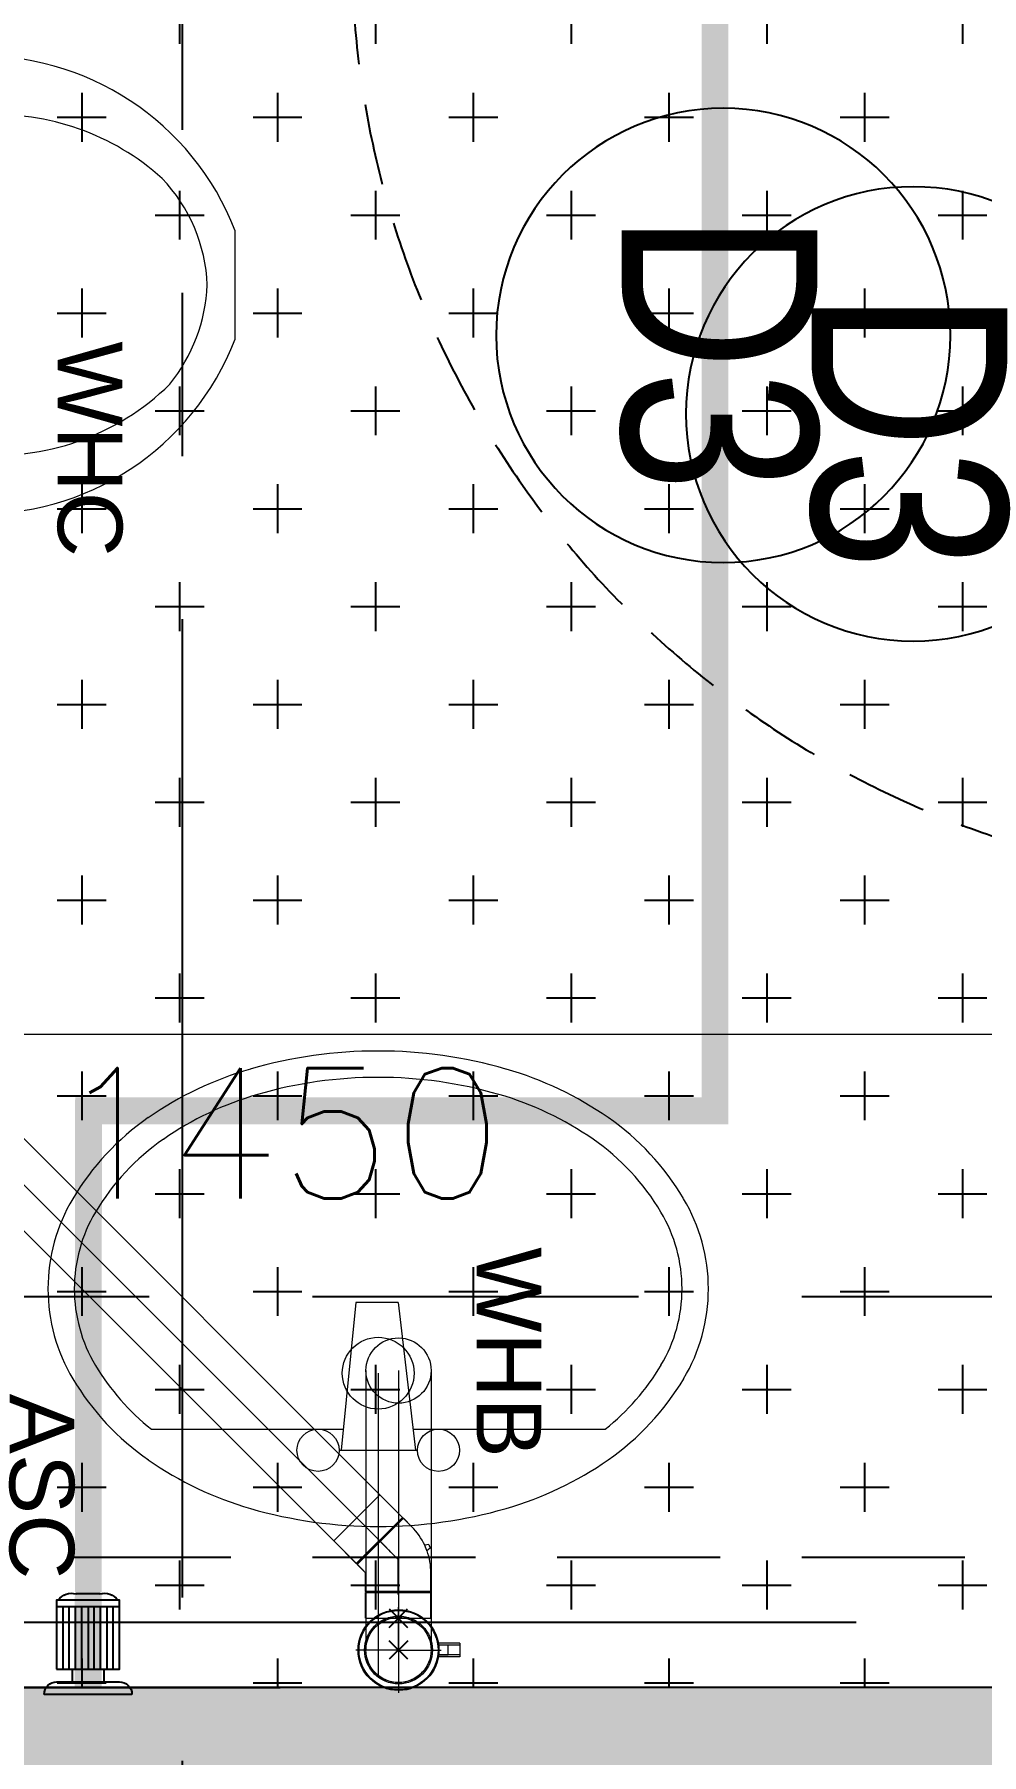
# Model space of a CAD drawing. Header units: millimetres. Extents: x -414464 to 1686, y -90036 to 108605.
# Drawn here: x -100505 to -99779, y -62516 to -61198 of the extents above; entities that cross this region are included whole.
import ezdxf
from ezdxf.enums import TextEntityAlignment as Align

# ---------------------------------------------------------------- set-up
doc = ezdxf.new("R2010")
doc.units = ezdxf.units.MM
doc.header["$LTSCALE"] = 1000
doc.header["$MEASUREMENT"] = 0
for name, pattern in [('$1$AUDIT_D_120904163729-0', [0]), ('$36$HIDDEN', [0.375, 0.25, -0.125]), ('2BHK-A - BACK$1$( Hidden )', [0.375, 0.25, -0.125]), ('2BHK-A - BACK$1$HIDDEN', [0.375, 0.25, -0.125]), ('AUDIT_D_120904163729-0', [0]), ('T8(T9 IS SIMILAR) - DIMENSION & TEXTING$1$1', [0]), ('T8(T9 IS SIMILAR) - DIMENSION & TEXTING$1$AUDIT_D_120904163729-0', [0]), ('T8(T9 IS SIMILAR) - DIMENSION & TEXTING$1$CENTERX2', [101.6, 63.5, -12.7, 12.7, -12.7]), ('T8(T9 IS SIMILAR) - DIMENSION & TEXTING$1$HIDDEN', [0.375, 0.25, -0.125]), ('T8_REFUGE COLUMNS$1$CENTER2', [1.125, 0.75, -0.125, 0.125, -0.125])]:
    doc.linetypes.add(name, pattern=pattern)
doc.layers.get('0').update_dxf_attribs({"linetype": 'AUDIT_D_120904163729-0'})
for name, color, linetype in [('$0$A-HATCH -160', 251, '$1$AUDIT_D_120904163729-0'), ('$21$A-DIMENSIONS', 2, '$36$HIDDEN'), ('2BHK-A - BACK$1$A-TOI SUNK 50MM', 8, 'Continuous'), ('2BHK-A - BACK$1$a-window-no', 125, 'Continuous'), ('2BHK-A - BACK$1$LEDGE WALL', 5, 'Continuous'), ('a-rcc', 3, 'Continuous'), ('T8(T9 IS SIMILAR) - DIMENSION & TEXTING$1$A-DIMENSIONS', 2, 'T8(T9 IS SIMILAR) - DIMENSION & TEXTING$1$HIDDEN'), ('T8(T9 IS SIMILAR) - DIMENSION & TEXTING$1$A-PLUMBING', 7, 'T8(T9 IS SIMILAR) - DIMENSION & TEXTING$1$AUDIT_D_120904163729-0'), ('T8(T9 IS SIMILAR) - DIMENSION & TEXTING$1$a-window-no', 125, 'Continuous'), ('T8(T9 IS SIMILAR) - DIMENSION & TEXTING$1$KITCHEN BLOCK', 255, 'Continuous'), ('T8(T9 IS SIMILAR) - DIMENSION & TEXTING$1$U-TI-BOILER', 1, 'T8(T9 IS SIMILAR) - DIMENSION & TEXTING$1$1'), ('T8(T9 IS SIMILAR) - DIMENSION & TEXTING$1$U-TI-TEXT', 7, 'Continuous'), ('T8(T9 IS SIMILAR) - DIMENSION & TEXTING$1$U-TI-WS', 5, 'Continuous'), ('T8(T9 IS SIMILAR)$1$$6$a-beam 2', 50, 'Continuous'), ('T8_REFUGE COLUMNS$1$A-CENTERLINE', 193, 'T8_REFUGE COLUMNS$1$CENTER2'), ('T8_REFUGE COLUMNS$1$A-RCC COLS', 3, 'Continuous'), ('T8_TYPICAL COLUMNS$1$A-RCC COLS', 3, 'Continuous')]:
    doc.layers.add(name, color=color, linetype=linetype)
for name, color, linetype, lineweight in [('2BHK-A - BACK$1$a-TOI-fixtures', 251, 'Continuous', 0), ('T8(T9 IS SIMILAR) - DIMENSION & TEXTING$1$pl-50dia waste pie', 6, 'Continuous', 0), ('T8(T9 IS SIMILAR) - DIMENSION & TEXTING$1$pl-50dia waste pipe1', 6, 'Continuous', 0), ('T8(T9 IS SIMILAR)$1$D&W', 8, 'Continuous', 25)]:
    doc.layers.add(name, color=color, linetype=linetype, lineweight=lineweight)
doc.layers.add('T8(T9 IS SIMILAR) - DIMENSION & TEXTING$1$GEB-BEZUG', color=2, linetype='Continuous', lineweight=25, true_color=0xffff00)
doc.layers.add('T8_REFUGE COLUMNS$1$COL-HATCH', color=7, linetype='Continuous', lineweight=25, true_color=0xa3a3a3)
doc.styles.add('2BHK-A - BACK$1$LODHA STANDERD', font='sanss___.ttf')
doc.styles.add('T8(T9 IS SIMILAR) - DIMENSION & TEXTING$1$arial', font='sanss___.ttf')
doc.styles.add('T8(T9 IS SIMILAR) - DIMENSION & TEXTING$1$LODHA STANDERD', font='sanss___.ttf')
doc.styles.add('T8(T9 IS SIMILAR) - DIMENSION & TEXTING$1$Romans 1', font='romans.shx', dxfattribs={"height": 100})
doc.dimstyles.new('T8(T9 IS SIMILAR) - DIMENSION & TEXTING$1$ALPINE S', dxfattribs={"dimscale": 0, "dimtxt": 100, "dimasz": 75, "dimexe": 0, "dimexo": 0, "dimgap": 75, "dimtad": 1, "dimdec": 0, "dimzin": 0, "dimdsep": 46, "dimtxsty": 'T8(T9 IS SIMILAR) - DIMENSION & TEXTING$1$Romans 1', "dimblk": 'T8(T9 IS SIMILAR) - DIMENSION & TEXTING$1$_ArchTick', "dimcen": 0.09, "dimclrd": 256, "dimclre": 256, "dimclrt": 7, "dimadec": 0, "dimazin": 0, "dimtfac": 1, "dimtdec": 0, "dimtofl": 0, "dimtmove": 1, "dimatfit": 0, "dimldrblk": 'T8(T9 IS SIMILAR) - DIMENSION & TEXTING$1$_Open90', "dimfxl": 1, "dimtolj": 1, "dimtzin": 0, "dimarcsym": 0})

# ---------------------------------------------------------------- blocks, each defined once
blk = doc.blocks.new('T8_REFUGE COLUMNS')
at = {"layer": 'T8_REFUGE COLUMNS$1$COL-HATCH', "linetype": 'ByBlock'}
h = blk.add_hatch(color=256, dxfattribs=at)
h.dxf.hatch_style = 1
h.paths.add_polyline_path([(1202942.1, -5706299.9), (1202692.1, -5706299.9), (1202692.1, -5708099.9), (1202942.1, -5708099.9)])
at = {"layer": 'T8_REFUGE COLUMNS$1$A-CENTERLINE'}
for p, q in [((1202642.1, -5728808.5), (1202642.1, -5698573.6)), ((1217248.2, -5707199.9), (1182156.9, -5707199.9))]:
    blk.add_line(p, q, dxfattribs=at)
at = {"layer": 'T8_REFUGE COLUMNS$1$A-RCC COLS', "linetype": 'ByBlock'}
blk.add_lwpolyline([(1202942.1, -5706299.9), (1202692.1, -5706299.9), (1202692.1, -5708099.9), (1202942.1, -5708099.9)], close=True, dxfattribs=at)
blk = doc.blocks.new('T8_TYPICAL COLUMNS')
at = {"layer": 'T8_TYPICAL COLUMNS$1$A-RCC COLS', "linetype": 'ByBlock'}
blk.add_blockref('T8_REFUGE COLUMNS', (0, 0), dxfattribs=at)
blk = doc.blocks.new('2BHK-A - BACK$1$WINDOW TAG')
at = {"layer": '2BHK-A - BACK$1$a-window-no'}
blk.add_circle((0, 0), 174.1, dxfattribs=at)
at = {"layer": '2BHK-A - BACK$1$a-window-no', "style": '2BHK-A - BACK$1$LODHA STANDERD'}
blk.add_attdef('WINDOW', text='', height=150, dxfattribs=at).set_placement((11.3, 2.8), align=Align.MIDDLE_CENTER)
blk = doc.blocks.new('2BHK-A - BACK$1$WB1')
at = {"color": 0, "linetype": 'ByBlock', "ltscale": 1000}
for p, q in [((190074.4, -1779394.5), (190063, -1779507.9)), ((190106.8, -1779394.5), (190119.9, -1779507.9)), ((189917.5, -1779491.7), (190064.6, -1779491.7)), ((190118, -1779491.7), (190265.4, -1779491.7)), ((190061.5, -1779507.9), (190121.4, -1779507.9))]:
    blk.add_line(p, q, dxfattribs=at)
at = {"color": 0, "linetype": 'ByBlock'}
blk.add_line((190106.8, -1779394.5), (190074.4, -1779394.5), dxfattribs=at)
for centre, major_axis, start_param, end_param in [((190091.4, -1779555.7), (-92.6, 341.5), 6.018375, 6.298924), ((190091.4, -1779555.7), (-92.6, 341.5), 5.737826, 6.018375), ((190067.1, -1779471.3), (-69.6, 256.7), 0.015739, 0.342992), ((190115.8, -1779471.3), (-69.6, 256.7), 5.410573, 5.737826), ((190091.4, -1779555.7), (-87.3, 322), 6.018375, 6.298924), ((190091.4, -1779555.7), (-87.3, 322), 5.737826, 6.018375), ((190067.1, -1779471.3), (-64.3, 237.2), 0.015739, 0.342992), ((190115.8, -1779471.3), (-64.3, 237.2), 5.410573, 5.737826), ((190030, -1779417.8), (-52.6, 193.9), 0.342992, 0.768932), ((190152.9, -1779417.8), (-52.6, 193.9), 4.984633, 5.410573), ((190030, -1779417.8), (-47.3, 174.4), 0.342992, 0.768932), ((190152.9, -1779417.8), (-47.3, 174.4), 4.984633, 5.410573), ((189973.2, -1779384.1), (-35.3, 130.2), 0.768932, 1.305986), ((189973.2, -1779384.1), (-30, 110.7), 0.768932, 1.305986), ((190209.6, -1779384.1), (-30, 110.7), 4.447579, 4.984633), ((190209.6, -1779384.1), (-35.3, 130.2), 4.447579, 4.984633), ((189973.2, -1779384.1), (-35.3, 130.2), 1.305986, 1.84304), ((189973.2, -1779384.1), (-30, 110.7), 1.305986, 1.84304), ((190209.6, -1779384.1), (-30, 110.7), 3.910525, 4.447579), ((190209.6, -1779384.1), (-35.3, 130.2), 3.910525, 4.447579), ((190030, -1779350.3), (-47.3, 174.4), 1.84304, 2.20494), ((190152.9, -1779350.3), (-47.3, 174.4), 3.548625, 3.910525), ((190030, -1779350.3), (-52.6, 193.9), 1.84304, 2.268981), ((190152.9, -1779350.3), (-52.6, 193.9), 3.484585, 3.910525), ((190045.3, -1779507.9), (-4.2, 15.6), 6.018375, 12.30156), ((190137.6, -1779507.9), (-4.2, 15.6), 6.018375, 12.30156), ((190067.1, -1779296.9), (-69.6, 256.7), 2.268981, 2.596234), ((190115.8, -1779296.9), (-69.6, 256.7), 3.157331, 3.484585), ((190091.4, -1779212.5), (-92.6, 341.5), 2.596234, 2.876783), ((190091.4, -1779212.5), (-92.6, 341.5), 2.876783, 3.157331)]:
    blk.add_ellipse(centre, major_axis=major_axis, ratio=1, start_param=start_param, end_param=end_param, dxfattribs=at)
blk = doc.blocks.new('2BHK-A - BACK$1$EWC 1-flat-3')
at = {"color": 0, "linetype": 'ByBlock', "ltscale": 1.5}
blk.add_line((130.9, 0), (-130.9, 0), dxfattribs=at)
for points in [[(-130.9, 0, -0.055103), (-175.3, 336.2, -0.321827), (-41.6, 540), (41.6, 540, -0.321827), (175.3, 336.2, -0.055103), (130.9, 0, -27.681239)], [(-13.2, 214.3, -0.391448), (-129.3, 337.7, -0.224585), (-76.1, 489.9, -0.160675), (0, 518.7, -0.183016), (81.6, 484.1, -0.201424), (130, 346.4, -0.474507), (-13.2, 214.3, -2.927417)], [(-9.5, 290.2), (9.5, 290.2, 0.414214), (18.9, 299.7), (18.9, 337.6, 0.5), (-18.9, 337.6), (-18.9, 299.7, 0.414214), (-9.5, 290.2, 0.530498)]]:
    blk.add_lwpolyline(points, format="xyb", dxfattribs=at)
at = {"color": 0, "linetype": 'ByBlock'}
blk.add_lwpolyline([(-59.2, 0), (-59.2, 18.9), (59.2, 18.9), (59.2, 0)], close=True, dxfattribs=at)
at = {"color": 0, "linetype": 'ByBlock', "ltscale": 1.5}
for centre in [(-59.2, 151.6), (59.2, 151.6)]:
    blk.add_circle(centre, 8.31, dxfattribs=at)
blk = doc.blocks.new('2BHK-A - BACK')
at = {"layer": '2BHK-A - BACK$1$A-TOI SUNK 50MM'}
h = blk.add_hatch(dxfattribs=at)
h.set_pattern_fill('CROSS', color=256, scale=300, style=0)
h.set_pattern_definition([(9e-15, (54492.616, 14881.46), (75, 75), [37.5, -112.5]), (90, (54511.366, 14862.71), (-75, 75), [37.5, -112.5])])
h.paths.add_polyline_path([(1196642.1, -5706399.9), (1199092.2, -5706399.9), (1199092.2, -5707849.9), (1196642.1, -5707849.9)])
h.paths.add_polyline_path([(1202691.8, -5706399.9), (1200442.1, -5706399.9), (1200442.1, -5707850.3), (1202692.3, -5707850.3)])
at = {"color": 0, "linetype": '2BHK-A - BACK$1$( Hidden )', "ltscale": 0.25}
blk.add_arc((1201355.7, -5706349.4, 0.6), 721.1, 272.373, 359.9653, dxfattribs=at)
at = {"layer": '2BHK-A - BACK$1$A-TOI SUNK 50MM'}
blk.add_lwpolyline([(1202691.8, -5706399.9), (1200442.1, -5706399.9), (1200442.1, -5707850.3), (1202692.3, -5707850.3)], close=True, dxfattribs=at)
at = {"layer": '2BHK-A - BACK$1$a-TOI-fixtures', "color": 1}
blk.add_line((1202191.5, -5706399.9), (1202191.5, -5707850.3), dxfattribs=at)
at = {"layer": '2BHK-A - BACK$1$a-TOI-fixtures', "extrusion": (-3.53358e-09, -2.53027e-07, 1)}
blk.add_line((1202451.2, -5707049.9), (1202682.8, -5707049.8, 0), dxfattribs=at)
blk.add_circle((1202451.2, -5707049.9, 1.4), 27.5, dxfattribs=at)
at = {"layer": '2BHK-A - BACK$1$LEDGE WALL', "linetype": '2BHK-A - BACK$1$HIDDEN', "ltscale": 0.5}
blk.add_line((1202592.3, -5707850.3), (1202592.3, -5706399.9), dxfattribs=at)
at = {"layer": '2BHK-A - BACK$1$a-TOI-fixtures', "rotation": 90.00828808660657}
blk.add_blockref('2BHK-A - BACK$1$WB1', (-576970.1, -5897398.7, 0), dxfattribs=at)
at = {"layer": '2BHK-A - BACK$1$a-TOI-fixtures', "extrusion": (0, 0, -1), "zscale": -1}
blk.add_blockref('2BHK-A - BACK$1$EWC 1-flat-3', (-1201617.1, -5707699.6), dxfattribs=at)
at = {"layer": '2BHK-A - BACK$1$a-window-no'}
ref = blk.add_blockref('2BHK-A - BACK$1$WINDOW TAG', (1201715.9, -5706639.9), dxfattribs=dict(at, xscale=-1, rotation=180))
ref.add_attrib('WINDOW', 'D3', dxfattribs={"height": 150, "style": '2BHK-A - BACK$1$LODHA STANDERD', "width": 0.8}).set_placement((1201728.5, -5706642.7), align=Align.MIDDLE_CENTER)
blk = doc.blocks.new('T8(T9 IS SIMILAR) - DIMENSION & TEXTING$1$WINDOW TAG')
at = {"layer": 'T8(T9 IS SIMILAR) - DIMENSION & TEXTING$1$a-window-no'}
blk.add_circle((0, 0), 174.1, dxfattribs=at)
at = {"layer": 'T8(T9 IS SIMILAR) - DIMENSION & TEXTING$1$a-window-no', "style": 'T8(T9 IS SIMILAR) - DIMENSION & TEXTING$1$LODHA STANDERD'}
blk.add_attdef('WINDOW', text='', height=150, dxfattribs=at).set_placement((11.3, 2.8), align=Align.MIDDLE_CENTER)
blk = doc.blocks.new('T8(T9 IS SIMILAR) - DIMENSION & TEXTING$1$_ArchTick')
at = {"color": 0, "linetype": 'ByBlock', "const_width": 0.15}
blk.add_lwpolyline([(-0.5, -0.5), (0.5, 0.5)], dxfattribs=at)
blk = doc.blocks.new('*D1508')
at = {"layer": 'T8(T9 IS SIMILAR) - DIMENSION & TEXTING$1$A-DIMENSIONS', "lineweight": -2, "transparency": 16777216}
blk.add_line((1202392.3, -5707850.3), (1202392.3, -5706400.7), dxfattribs=at)
at = {"layer": 'T8(T9 IS SIMILAR) - DIMENSION & TEXTING$1$A-DIMENSIONS', "linetype": 'ByBlock', "lineweight": -2, "transparency": 16777216, "xscale": 75, "yscale": 75, "zscale": 75}
for p, rotation in [((1202392.3, -5706400.7), 90), ((1202392.3, -5707850.3), 270)]:
    blk.add_blockref('T8(T9 IS SIMILAR) - DIMENSION & TEXTING$1$_ArchTick', p, dxfattribs=dict(at, rotation=rotation))
at = {"layer": 'T8(T9 IS SIMILAR) - DIMENSION & TEXTING$1$A-DIMENSIONS', "color": 7, "linetype": 'ByBlock', "transparency": 16777216, "insert": (1202267.3, -5707125.5), "char_height": 100, "attachment_point": 5, "rotation": 90, "style": 'T8(T9 IS SIMILAR) - DIMENSION & TEXTING$1$Romans 1'}
blk.add_mtext('\\A1;1450', dxfattribs=at)
blk = doc.blocks.new('T8(T9 IS SIMILAR) - DIMENSION & TEXTING$1$_Open90')
at = {"color": 0, "linetype": 'ByBlock', "lineweight": -2}
for p, q in [((-0.5, 0.5), (0, 0)), ((0, 0), (-1, 0)), ((0, 0), (-0.5, -0.5))]:
    blk.add_line(p, q, dxfattribs=at)
blk = doc.blocks.new('T8(T9 IS SIMILAR) - DIMENSION & TEXTING$1$Einfügepunkt')
at = {"layer": 'T8(T9 IS SIMILAR) - DIMENSION & TEXTING$1$GEB-BEZUG'}
for p, q in [((-7.1, -7.1), (7.1, 7.1)), ((-7.1, 7.1), (7.1, -7.1))]:
    blk.add_line(p, q, dxfattribs=at)
blk = doc.blocks.new('T8(T9 IS SIMILAR) - DIMENSION & TEXTING$1$361.771.16.1_G')
at = {"lineweight": 13, "ltscale": 25}
for p, q in [((0, 0), (0, 32.8)), ((-47, 5.2), (-30.6, 5.2)), ((-47, -5.2), (-47, 5.2)), ((-47, 3.7), (-30.8, 3.7)), ((-38, 3.7), (-38, -3.8)), ((-30.8, 3.7), (-38, 3.7)), ((-47, -3.7), (-30.8, -3.7)), ((-47, -5.2), (-30.6, -5.2)), ((-38, -3.8), (-30.8, -3.8)), ((0, 0), (-32.8, 0)), ((0, 0), (0, -32.8)), ((0, 0), (32.8, 0))]:
    blk.add_line(p, q, dxfattribs=at)
for radius in [31, 30.3, 26, 25]:
    blk.add_circle((0, 0), radius, dxfattribs=at)
blk.add_blockref('T8(T9 IS SIMILAR) - DIMENSION & TEXTING$1$Einfügepunkt', (0, 0), dxfattribs=at)
blk = doc.blocks.new('T8(T9 IS SIMILAR) - DIMENSION & TEXTING$1$361.045.16.1_A')
at = {"ltscale": 25}
for p, q in [((-49.5, 14.1), (-14.1, 49.5)), ((3.2, 32.2), (-14.1, 49.5)), ((3.2, 32.2), (-32.2, -3.2)), ((-31.5, -3.9), (3.9, 31.5)), ((3.2, 31.5), (-31.5, -3.2)), ((3.2, 31.5), (3.2, 32.2)), ((3.2, 31.5), (3.9, 31.5)), ((10.4, 25), (3.9, 31.5)), ((-32.2, -3.2), (-49.5, 14.1)), ((-13.8, 13.8), (-15.6, 15.6)), ((0, 0), (-13.8, 13.8)), ((-5.6, 5.6), (-7.3, 7.3)), ((0, -10.4), (0, 0)), ((23.4, 11.3), (20.3, 10.9)), ((24.5, 8.5), (22, 6.6)), ((23.4, 11.3), (24.5, 8.5)), ((-31.5, -3.2), (-32.2, -3.2)), ((-31.5, -3.2), (-31.5, -3.9)), ((-25, -10.4), (-31.5, -3.9)), ((-25, -24.5), (-25, -10.4)), ((0, -24.5), (0, -10.4)), ((25, -24.5), (25, -10.4)), ((-24.5, -25), (-25, -24.5)), ((25, -24.5), (-25, -24.5)), ((-24.5, -25), (-25, -25.5)), ((-25, -45), (-25, -25.5)), ((-25, -25.5), (25, -25.5)), ((-24.5, -25), (24.5, -25)), ((0, -27), (0, -24.5)), ((24.5, -25), (25, -24.5)), ((24.5, -25), (25, -25.5)), ((25, -45), (25, -25.5)), ((-25, -45), (25, -45)), ((0, -45), (-2.5, -45)), ((0, -45), (0, -42.5)), ((0, -45), (0, -47.5)), ((0, -45), (2.5, -45))]:
    blk.add_line(p, q, dxfattribs=at)
for start, end in [(25.1575, 45), (0, 19.8425)]:
    blk.add_arc((-25, -10.4), 50, start, end, dxfattribs=at)
blk.add_open_spline([(22, 6.6), (22, 6.6), (22, 6.6), (22, 6.8), (21.9, 6.9), (21.8, 7.2), (21.7, 7.4), (21.5, 7.8), (21.4, 8), (21.3, 8.3), (21.2, 8.5), (21.1, 8.8), (21, 8.9), (20.9, 9.3), (20.8, 9.4), (20.7, 9.8), (20.6, 10.1), (20.4, 10.5), (20.4, 10.6), (20.3, 10.8), (20.3, 10.9), (20.3, 10.9)], degree=3, knots=[-0.7326885, -0.7326885, -0.7326885, -0.7326885, -0.6703276, -0.6703276, -0.5851203, -0.5851203, -0.4924215, -0.4924215, -0.4253679, -0.4253679, -0.3759063, -0.3759063, -0.3289293, -0.3289293, -0.2716255, -0.2716255, -0.1856359, -0.1856359, -0.0935578, -0.0935578, 0, 0, 0, 0], dxfattribs=at)
blk.add_blockref('T8(T9 IS SIMILAR) - DIMENSION & TEXTING$1$Einfügepunkt', (0, -45), dxfattribs=at)
blk = doc.blocks.new('T8(T9 IS SIMILAR) - DIMENSION & TEXTING$1$ASC')
at = {"layer": 'T8(T9 IS SIMILAR) - DIMENSION & TEXTING$1$U-TI-BOILER'}
for points in [[(631187.54005, 41364.6471), (631187.55365, 41364.6471)], [(631187.56485, 41364.6039), (631187.52885, 41364.6039), (631187.52885, 41364.6399), (631187.52885, 41364.6435), (631187.56485, 41364.6435), (631187.56485, 41364.6039)], [(631187.56485, 41364.6399), (631187.52885, 41364.6399)], [(631187.53245, 41364.6039), (631187.53245, 41364.6399)], [(631187.53605, 41364.6399), (631187.53605, 41364.6039)], [(631187.53965, 41364.6039), (631187.53965, 41364.6399)], [(631187.54325, 41364.6039), (631187.54325, 41364.6399)], [(631187.54685, 41364.6399), (631187.54685, 41364.6039)], [(631187.55045, 41364.6039), (631187.55045, 41364.6399)], [(631187.55405, 41364.6039), (631187.55405, 41364.6399)], [(631187.55765, 41364.6039), (631187.55765, 41364.6399)], [(631187.56125, 41364.6399), (631187.56125, 41364.6039)], [(631187.56485, 41364.5967), (631187.52885, 41364.5967)], [(631187.53785, 41364.6039), (631187.53785, 41364.5967)], [(631187.55585, 41364.5967), (631187.55585, 41364.6039)], [(631187.52165, 41364.5895), (631187.57205, 41364.5895)]]:
    blk.add_lwpolyline(points, dxfattribs=at)
for centre, radius, start, end in [((631187.53736, 41364.6384), 0.00911, 72.81975, 145.94062), ((631187.55634, 41364.6384), 0.00911, 34.05939, 107.18025), ((631187.52885, 41364.5895), 0.0072, 90, 180), ((631187.56485, 41364.5895), 0.0072, 0, 90)]:
    blk.add_arc(centre, radius, start, end, dxfattribs=at)
blk = doc.blocks.new('T8(T9 IS SIMILAR) - DIMENSION & TEXTING$1$A$C77D62699')
at = {"layer": 'T8(T9 IS SIMILAR) - DIMENSION & TEXTING$1$pl-50dia waste pipe1'}
for p, q in [((-5003.1, 6864.7, 0), (-4789, 6864.7, 0)), ((-4884.8, 6848.4, -0.1), (-5310.3, 6423, -0.1)), ((-4849.5, 6813, -0.1), (-5274.9, 6387.6, -0.1)), ((-5003.1, 6814.7, 0), (-4789, 6814.7, 0))]:
    blk.add_line(p, q, dxfattribs=at)
at = {"layer": 'T8(T9 IS SIMILAR) - DIMENSION & TEXTING$1$pl-50dia waste pipe1', "color": 12, "linetype": 'T8(T9 IS SIMILAR) - DIMENSION & TEXTING$1$CENTERX2'}
for p, q in [((-4867.2, 6830.7, -0.1), (-5292.6, 6405.3, -0.1)), ((-5003.1, 6839.7, 0), (-4789, 6839.7, 0))]:
    blk.add_line(p, q, dxfattribs=at)
at = {"layer": 'T8(T9 IS SIMILAR) - DIMENSION & TEXTING$1$pl-50dia waste pipe1', "ltscale": 0.1}
for centre in [(-5003.1, 6839.7, 0), (-4789, 6839.7, 0)]:
    blk.add_circle(centre, 25, dxfattribs=at)
at = {"layer": 'T8(T9 IS SIMILAR) - DIMENSION & TEXTING$1$U-TI-WS', "lineweight": 40, "ltscale": 0.01, "const_width": 20.5, "elevation": 0.7}
blk.add_lwpolyline([(-6315.7, 7082.2), (-5202.2, 7082.2), (-5202.2, 6602.1), (-4754.9, 6601.8)], dxfattribs=at)
at = {"layer": 'T8(T9 IS SIMILAR) - DIMENSION & TEXTING$1$KITCHEN BLOCK', "xscale": -1336.57500664649, "yscale": 1336.575006646491, "zscale": 1336.575006646491, "rotation": 90.00306751171337}
blk.add_blockref('T8(T9 IS SIMILAR) - DIMENSION & TEXTING$1$ASC', (55236955.1, 843639060.1, 0), dxfattribs=at)
at = {"layer": 'T8(T9 IS SIMILAR) - DIMENSION & TEXTING$1$pl-50dia waste pie', "xscale": 1.000020158935082, "yscale": 1.000020158935082, "zscale": 1.000020158935082, "rotation": 270}
blk.add_blockref('T8(T9 IS SIMILAR) - DIMENSION & TEXTING$1$361.771.16.1_G', (-4788.9, 6839.7, 0), dxfattribs=at)
at = {"layer": 'T8(T9 IS SIMILAR) - DIMENSION & TEXTING$1$pl-50dia waste pie', "ltscale": 0.1, "xscale": 1.000020158935082, "yscale": 1.000020158935082, "zscale": 1.000020158935082, "rotation": 90.00000000000001}
blk.add_blockref('T8(T9 IS SIMILAR) - DIMENSION & TEXTING$1$361.045.16.1_A', (-4858.4, 6839.5, -0.1), dxfattribs=at)
at = {"layer": 'T8(T9 IS SIMILAR) - DIMENSION & TEXTING$1$U-TI-TEXT', "style": 'T8(T9 IS SIMILAR) - DIMENSION & TEXTING$1$arial'}
for s, p in [('WHB', (-5097.7, 6899.5, 2)), ('WHC', (-5792, 6578.5, 0.3)), ('ASC', (-4985.4, 6541.6, 2))]:
    blk.add_text(s, height=49.53, rotation=359.9999, dxfattribs=at).set_placement(p)
blk = doc.blocks.new('T8(T9 IS SIMILAR) - DIMENSION & TEXTING')
at = {"layer": 'T8(T9 IS SIMILAR) - DIMENSION & TEXTING$1$A-PLUMBING', "linetype": 'ByBlock'}
blk.add_blockref('T8(T9 IS SIMILAR) - DIMENSION & TEXTING$1$A$C77D62699', (1207452.3, -5713874), dxfattribs=at)
at = {"layer": 'T8(T9 IS SIMILAR) - DIMENSION & TEXTING$1$a-window-no'}
ref = blk.add_blockref('T8(T9 IS SIMILAR) - DIMENSION & TEXTING$1$WINDOW TAG', (1201655.8, -5706785.4), dxfattribs=dict(at, xscale=-1, rotation=180))
ref.add_attrib('WINDOW', 'D3', dxfattribs={"height": 150, "style": 'T8(T9 IS SIMILAR) - DIMENSION & TEXTING$1$LODHA STANDERD', "width": 0.8}).set_placement((1201668.5, -5706788.2), align=Align.MIDDLE_CENTER)
at = {"layer": 'T8(T9 IS SIMILAR) - DIMENSION & TEXTING$1$A-DIMENSIONS', "linetype": 'ByBlock'}
dim = blk.add_linear_dim(base=(1202392.3, -5706400.7), p1=(1202392.3, -5707850.3), p2=(1202392.3, -5706400.7), angle=90, dimstyle='T8(T9 IS SIMILAR) - DIMENSION & TEXTING$1$ALPINE S', override={"dimscale": 1, "dimfxl": 5, "dimarcsym": 1}, dxfattribs=at)
dim.commit()
dim.dimension.update_dxf_attribs({"geometry": '*D1508', "text_midpoint": (1202267.3, -5707125.5)})
blk = doc.blocks.new('T8(T9 IS SIMILAR)')
at = {"layer": 'T8(T9 IS SIMILAR)$1$D&W', "linetype": 'ByBlock'}
for name in ['T8_TYPICAL COLUMNS', '2BHK-A - BACK']:
    blk.add_blockref(name, (0, 0), dxfattribs=at)
at = {"layer": 'T8(T9 IS SIMILAR)$1$$6$a-beam 2', "linetype": 'ByBlock'}
blk.add_blockref('T8(T9 IS SIMILAR) - DIMENSION & TEXTING', (0, 0), dxfattribs=at)
blk = doc.blocks.new('A$C48506478')
at = {"layer": '$21$A-DIMENSIONS', "linetype": 'ByBlock'}
blk.add_blockref('T8(T9 IS SIMILAR)', (-1195542.6, 5727884.6), dxfattribs=at)
at = {"layer": '$0$A-HATCH -160', "linetype": 'ByBlock'}
blk.add_blockref('T8(T9 IS SIMILAR) - DIMENSION & TEXTING', (-1195542.6, 5727884.6), dxfattribs=at)

msp = doc.modelspace()

# ---------------------------------------------------------------- block references
at = {"layer": 'a-rcc', "linetype": 'ByBlock', "rotation": 270}
msp.add_blockref('A$C48506478', (-121076, -55315.3, 0), dxfattribs=at)

doc.saveas('drawing.dxf')
